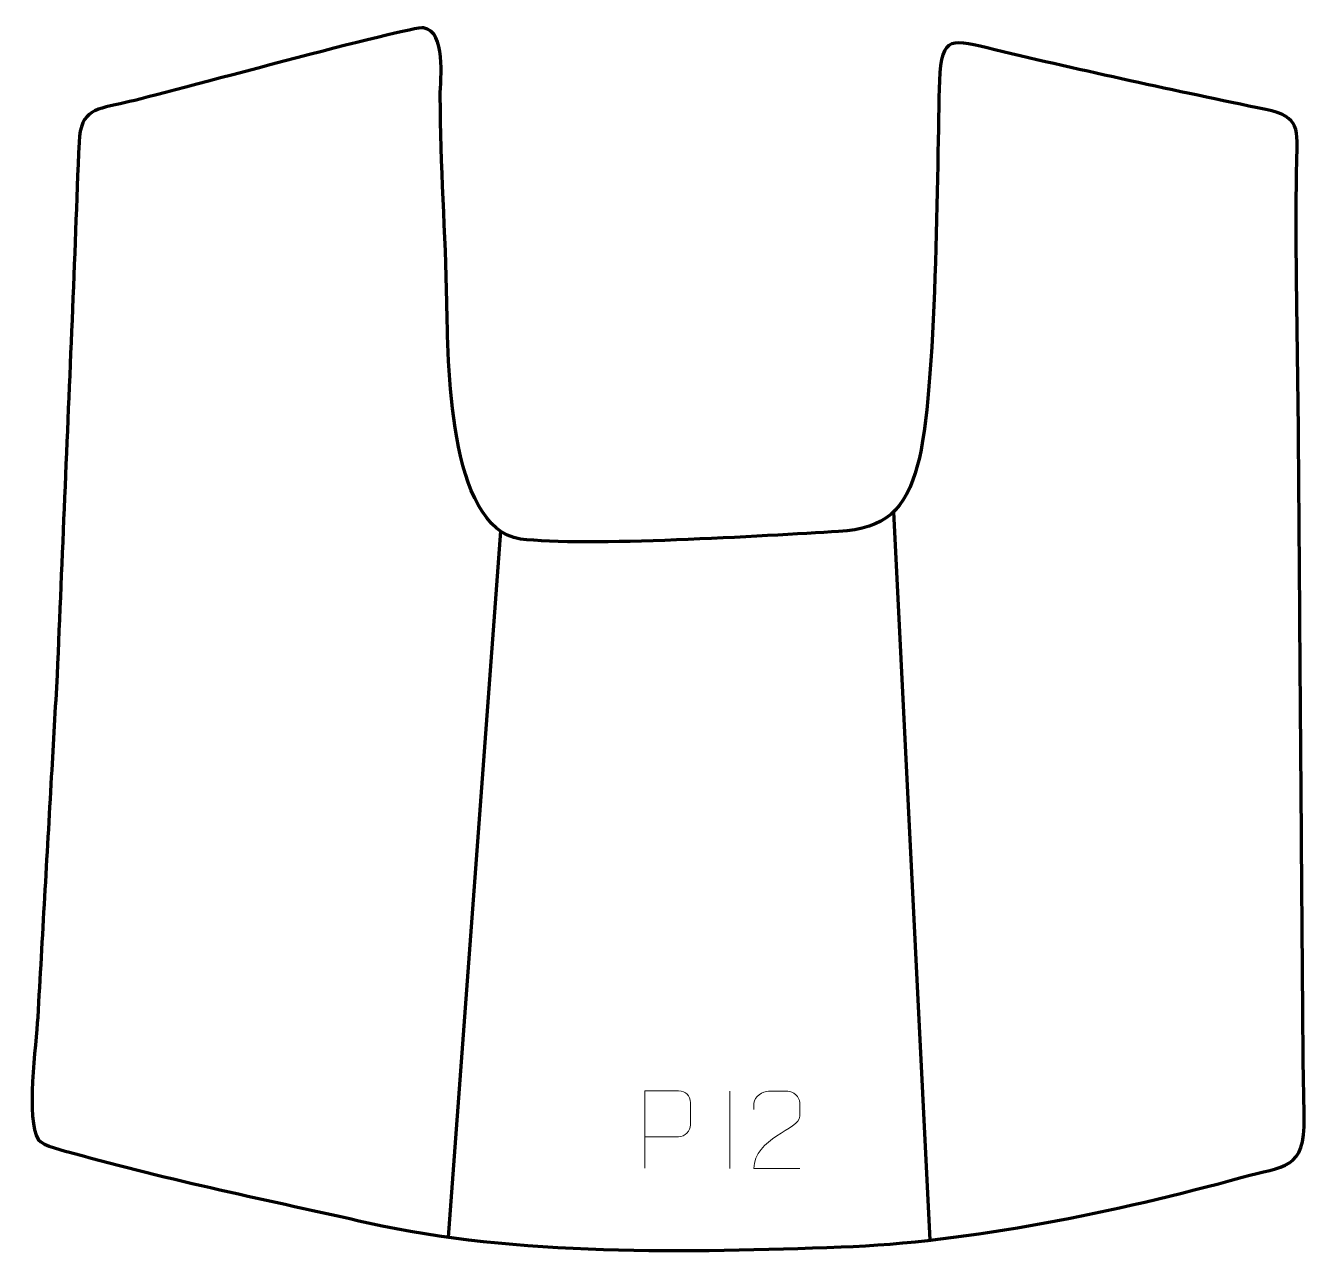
# Model space of a CAD drawing. Header units: millimetres. Extents: x -510 to -97, y 265 to 661.
import ezdxf

# ---------------------------------------------------------------- set-up
doc = ezdxf.new("R2010")
doc.units = ezdxf.units.MM
doc.header["$MEASUREMENT"] = 0
doc.layers.add('layer 1', color=7, linetype='Continuous', plot=False)
doc.layers.add('layer 3', color=7, linetype='Continuous')
doc.layers.add('layer 4', color=7, linetype='Continuous')

msp = doc.modelspace()

# ---------------------------------------------------------------- linework, layer by layer
at = {"layer": 'layer 1', "color": 250, "lineweight": 9}
for points, knots in [([(-310.0077, 293.0297), (-310.0077, 293.0297), (-310.0077, 317.9833), (-310.0077, 317.9833), (-310.0077, 317.9833), (-306.4127, 317.9833), (-302.8174, 317.9833), (-299.222, 317.9833), (-299.222, 317.9833), (-296.8968, 317.9454), (-295.3394, 316.4553), (-295.3436, 314.0892), (-295.3436, 314.0892), (-295.344, 312.0535), (-295.344, 308.9942), (-295.3436, 306.9582), (-295.3436, 306.9582), (-295.3501, 305.0828), (-297.1623, 303.1409), (-299.1719, 303.1218), (-299.1719, 303.1218), (-299.1719, 303.1218), (-310.0077, 303.1218), (-310.0077, 303.1218)], [0, 0, 0, 0, 0.14285714, 0.14285714, 0.14285714, 0.14285714, 0.28571429, 0.28571429, 0.28571429, 0.28571429, 0.42857143, 0.42857143, 0.42857143, 0.42857143, 0.57142857, 0.57142857, 0.57142857, 0.57142857, 0.71428571, 0.71428571, 0.71428571, 0.71428571, 1, 1, 1, 1]), ([(-260.135, 292.8902), (-265.0494, 292.8905), (-269.9638, 292.8905), (-274.8779, 292.8902), (-274.8779, 292.8902), (-274.8779, 302.8225), (-260.2269, 305.4637), (-260.135, 309.774), (-260.135, 309.774), (-260.1353, 311.1981), (-260.1353, 312.6218), (-260.135, 314.0451), (-260.135, 314.0451), (-260.1519, 316.1222), (-262.2747, 317.847), (-263.9457, 317.8643), (-263.9457, 317.8643), (-266.0189, 317.8639), (-268.0918, 317.8639), (-270.1642, 317.8643), (-270.1642, 317.8643), (-271.9863, 317.8808), (-274.811, 316.0887), (-274.8779, 313.9951), (-274.8779, 313.9951), (-274.8779, 313.9951), (-274.8779, 311.9403), (-274.8779, 311.9403)], [0, 0, 0, 0, 0.125, 0.125, 0.125, 0.125, 0.25, 0.25, 0.25, 0.25, 0.375, 0.375, 0.375, 0.375, 0.5, 0.5, 0.5, 0.5, 0.625, 0.625, 0.625, 0.625, 0.75, 0.75, 0.75, 0.75, 1, 1, 1, 1])]:
    msp.add_open_spline(points, degree=3, knots=knots, dxfattribs=at)
msp.add_open_spline([(-282.6437, 317.8643), (-282.6437, 317.8643), (-282.6437, 292.8902), (-282.6437, 292.8902)], degree=3, dxfattribs=at)
at = {"layer": 'layer 3', "color": 142, "lineweight": 158}
for points in [[(-229.9202, 504.4662), (-229.9202, 504.4662), (-218.2171, 269.8571), (-218.2171, 269.8571)], [(-356.5599, 498.2872), (-356.5599, 498.2872), (-373.459, 270.8282), (-373.459, 270.8282)]]:
    msp.add_open_spline(points, degree=3, dxfattribs=at)
at = {"layer": 'layer 4', "color": 242, "lineweight": 158}
msp.add_open_spline([(-499.403, 452.0055), (-497.7978, 490.1137), (-496.1925, 528.2218), (-494.5873, 566.33), (-494.5873, 566.33), (-493.783, 585.425), (-493.1656, 604.539), (-492.3423, 623.6242), (-492.3423, 623.6242), (-491.8844, 634.2384), (-486.7405, 634.2181), (-477.3389, 636.3568), (-477.3389, 636.3568), (-465.6994, 639.0047), (-384.9639, 661.1559), (-381.3287, 660.4644), (-381.3287, 660.4644), (-373.9022, 659.0519), (-375.966, 644.3742), (-375.961, 638.4157), (-375.961, 638.4157), (-375.8918, 616.3049), (-374.2045, 594.1853), (-373.8156, 571.9734), (-373.8156, 571.9734), (-373.5137, 554.0813), (-373.5651, 499.188), (-350.1295, 495.7441), (-350.1295, 495.7441), (-329.4431, 493.1253), (-270.8733, 496.7656), (-247.6489, 498.1623), (-247.6489, 498.1623), (-232.4097, 499.0787), (-226.2058, 504.9856), (-222.1764, 519.6027), (-222.1764, 519.6027), (-215.8088, 542.7019), (-215.9795, 616.8947), (-215.1271, 643.4562), (-215.1271, 643.4562), (-214.6477, 658.3939), (-211.0016, 656.6388), (-197.3269, 653.3647), (-197.3269, 653.3647), (-168.2782, 646.4096), (-139.2088, 640.1635), (-109.955, 634.1095), (-109.955, 634.1095), (-98.7561, 631.7919), (-99.7844, 627.7237), (-99.9985, 616.9656), (-99.9985, 616.9656), (-100.5608, 588.7102), (-99.6807, 559.6224), (-99.462, 531.2772), (-99.462, 531.2772), (-99.2376, 501.2931), (-99.0131, 471.3089), (-98.7887, 441.3247), (-98.7887, 441.3247), (-98.5715, 412.34), (-98.3547, 383.3553), (-98.1377, 354.3706), (-98.1377, 354.3706), (-98.0284, 339.3006), (-97.9278, 324.3444), (-97.5921, 309.2722), (-97.5921, 309.2722), (-97.2157, 292.3727), (-104.1001, 293.832), (-117.5962, 290.1239), (-117.5962, 290.1239), (-158.0733, 279.0028), (-205.1424, 269.2194), (-246.8048, 267.6571), (-246.8048, 267.6571), (-295.579, 265.9695), (-351.5065, 264.6227), (-399.1997, 275.4701), (-399.1997, 275.4701), (-430.4978, 282.5521), (-463.5107, 289.2449), (-494.2649, 297.8868), (-494.2649, 297.8868), (-496.7083, 298.5734), (-504.0002, 300.172), (-505.4773, 302.3266), (-505.4773, 302.3266), (-509.5573, 308.2779), (-506.1505, 333.0667), (-505.6655, 341.5931), (-505.6655, 341.5931), (-504.1945, 367.4537), (-502.733, 393.3151), (-501.2657, 419.176), (-501.2657, 419.176), (-500.6448, 430.1192), (-500.0241, 441.0623), (-499.403, 452.0055)], degree=3, knots=[0, 0, 0, 0, 0.03846154, 0.03846154, 0.03846154, 0.03846154, 0.07692308, 0.07692308, 0.07692308, 0.07692308, 0.11538462, 0.11538462, 0.11538462, 0.11538462, 0.15384615, 0.15384615, 0.15384615, 0.15384615, 0.19230769, 0.19230769, 0.19230769, 0.19230769, 0.23076923, 0.23076923, 0.23076923, 0.23076923, 0.26923077, 0.26923077, 0.26923077, 0.26923077, 0.30769231, 0.30769231, 0.30769231, 0.30769231, 0.34615385, 0.34615385, 0.34615385, 0.34615385, 0.38461538, 0.38461538, 0.38461538, 0.38461538, 0.42307692, 0.42307692, 0.42307692, 0.42307692, 0.46153846, 0.46153846, 0.46153846, 0.46153846, 0.5, 0.5, 0.5, 0.5, 0.53846154, 0.53846154, 0.53846154, 0.53846154, 0.57692308, 0.57692308, 0.57692308, 0.57692308, 0.61538462, 0.61538462, 0.61538462, 0.61538462, 0.65384615, 0.65384615, 0.65384615, 0.65384615, 0.69230769, 0.69230769, 0.69230769, 0.69230769, 0.73076923, 0.73076923, 0.73076923, 0.73076923, 0.76923077, 0.76923077, 0.76923077, 0.76923077, 0.80769231, 0.80769231, 0.80769231, 0.80769231, 0.84615385, 0.84615385, 0.84615385, 0.84615385, 0.88461538, 0.88461538, 0.88461538, 0.88461538, 0.92307692, 0.92307692, 0.92307692, 0.92307692, 1, 1, 1, 1], dxfattribs=at)

doc.saveas('drawing.dxf')
